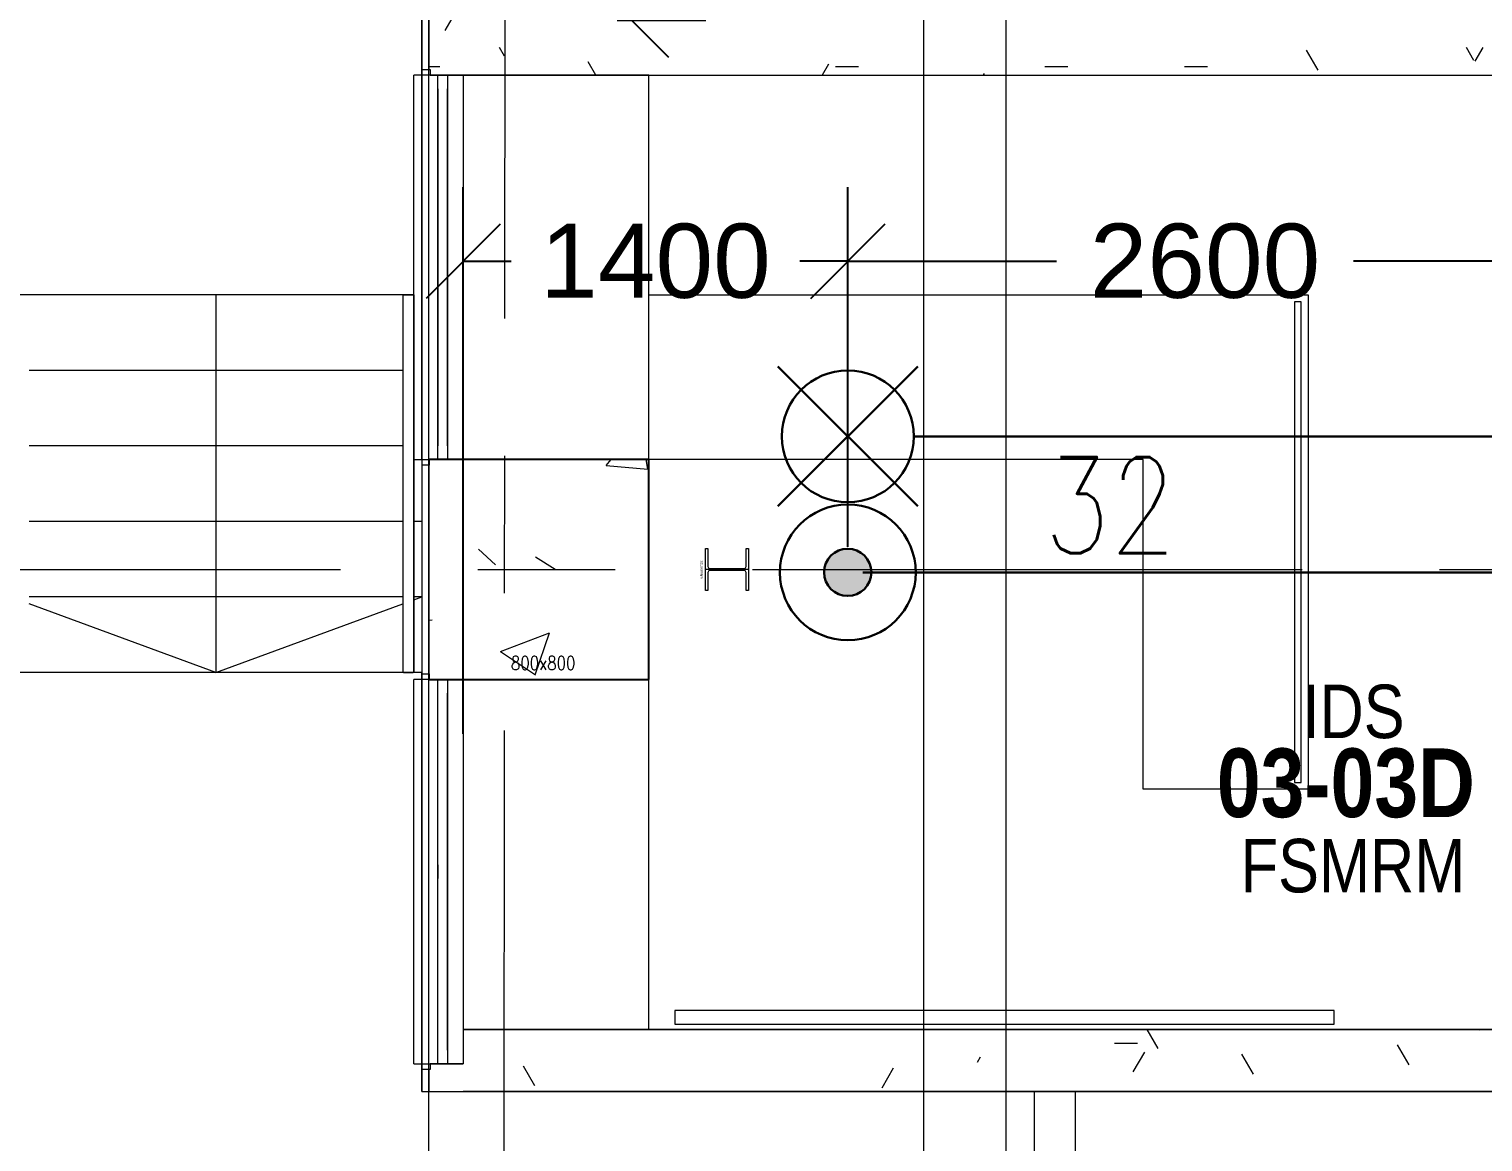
# Model space of a CAD drawing. Header units: millimetres. Extents: x -47219 to 440296, y -79832 to 7189.
# Drawn here: x -9273 to -3982, y -41309 to -37257 of the extents above; entities that cross this region are included whole.
import ezdxf

# ---------------------------------------------------------------- set-up
doc = ezdxf.new("R2010")
doc.units = ezdxf.units.MM
doc.linetypes.add('BLK_2 - 3RD STOREY  LOWER ROOF PLAN-archi clean_25 SEPT 2024$0$IDA - Grid Line', pattern=[3500, 2000, -500, 500, -500])
doc.layers.get('Defpoints').update_dxf_attribs({"color": 8, "lineweight": 9})
for name, color, linetype, lineweight in [('BLK_2 - 3RD STOREY  LOWER ROOF PLAN-archi clean_25 SEPT 2024$0$1599_DB_A_BLK2_HQ_R21-3RD STOREY 230517$0$A-_GENM----_M', 8, 'Continuous', 9), ('BLK_2 - 3RD STOREY  LOWER ROOF PLAN-archi clean_25 SEPT 2024$0$1599_DB_A_BLK2_HQ_R21-3RD STOREY 230517$0$A-_WALL----_H-1', 8, 'Continuous', 9), ('BLK_2 - 3RD STOREY  LOWER ROOF PLAN-archi clean_25 SEPT 2024$0$1599_DB_A_BLK2_HQ_R21-3RD STOREY 230517$0$A-_WIND----_E', 8, 'Continuous', 9), ('BLK_2 - 3RD STOREY  LOWER ROOF PLAN-archi clean_25 SEPT 2024$0$1599_DB_A_BLK2_HQ_R21-3RD STOREY 230517$0$S-_COLN----_E', 8, 'Continuous', 9), ('BLK_2 - 3RD STOREY  LOWER ROOF PLAN-archi clean_25 SEPT 2024$0$A-_FLOR----_E', 8, 'Continuous', 9), ('BLK_2 - 3RD STOREY  LOWER ROOF PLAN-archi clean_25 SEPT 2024$0$A-_GENM----_M', 8, 'Continuous', 9), ('BLK_2 - 3RD STOREY  LOWER ROOF PLAN-archi clean_25 SEPT 2024$0$A-_HANR----_E6', 8, 'Continuous', 9), ('BLK_2 - 3RD STOREY  LOWER ROOF PLAN-archi clean_25 SEPT 2024$0$A-_WALL----_E', 8, 'Continuous', 9), ('BLK_2 - 3RD STOREY  LOWER ROOF PLAN-archi clean_25 SEPT 2024$0$A-_WALL----_E-1', 8, 'Continuous', 18), ('BLK_2 - 3RD STOREY  LOWER ROOF PLAN-archi clean_25 SEPT 2024$0$A-_WALL----_H-1', 8, 'Continuous', 9), ('BLK_2 - 3RD STOREY  LOWER ROOF PLAN-archi clean_25 SEPT 2024$0$A-_WIND----_E', 8, 'Continuous', 9), ('BLK_2 - 3RD STOREY  LOWER ROOF PLAN-archi clean_25 SEPT 2024$0$FURNITURE', 8, 'Continuous', 9), ('BLK_2 - 3RD STOREY  LOWER ROOF PLAN-archi clean_25 SEPT 2024$0$S-_ANOTGRID_E-1', 8, 'BLK_2 - 3RD STOREY  LOWER ROOF PLAN-archi clean_25 SEPT 2024$0$IDA - Grid Line', 9), ('BLK_2 - 3RD STOREY  LOWER ROOF PLAN-archi clean_25 SEPT 2024$0$S-_COLN----_E', 8, 'Continuous', 9), ('BLK_2 - 3RD STOREY  LOWER ROOF PLAN-archi clean_25 SEPT 2024$0$S-_COLN----_E-1', 8, 'Continuous', 9), ('BLK_2 - 3RD STOREY  LOWER ROOF PLAN-archi clean_25 SEPT 2024$0$S-_COLN----_E-2', 8, 'Continuous', 25), ('BLK_2 - 3RD STOREY  LOWER ROOF PLAN-archi clean_25 SEPT 2024$0$S-_STRC----_A', 8, 'Continuous', 9), ('BLK_2 - 3RD STOREY  LOWER ROOF PLAN-archi clean_25 SEPT 2024$0$S-_STRC----_E', 8, 'Continuous', 9), ('M-_SPRKPIEX_E-', 1, 'Continuous', 30), ('NW_BEAM AND COLUMN', 134, 'Continuous', 5), ('S-_LINE----_N-', 140, 'Continuous', 18), ('S-TEXT', 140, 'Continuous', 18)]:
    doc.layers.add(name, color=color, linetype=linetype, lineweight=lineweight)
for name, color, linetype in [('DIM', 8, 'Continuous'), ('M-_FIRESPRK_T-', 7, 'Continuous'), ('ROOMNAME', 7, 'Continuous')]:
    doc.layers.add(name, color=color, linetype=linetype)
doc.styles.add('BLK_2 - 3RD STOREY  LOWER ROOF PLAN_12 JUNE 2024$0$Arial Narrow_2', font='ARIALN.TTF', dxfattribs={"height": 375})
doc.styles.add('BLK_2 - 3RD STOREY  LOWER ROOF PLAN_12 JUNE 2024$0$Arial Narrow_B_1', font='ARIALNB.TTF', dxfattribs={"height": 500})
doc.styles.add('RomanS_3', font='romans__.ttf', dxfattribs={"width": 0.8, "height": 50})
doc.styles.add('Simplex', font='SIMPLEX.shx', dxfattribs={"width": 0.8, "height": 2.5})
doc.styles.get("Standard").update_dxf_attribs({"font": 'arial.ttf'})
doc.styles.add('Swis721 BlkCn BT', font='swissck.ttf', dxfattribs={"width": 0.65, "height": 8})
doc.dimstyles.new('DIM 150', dxfattribs={"dimscale": 1500, "dimtxt": 0.18, "dimasz": 0.18, "dimexe": 0.18, "dimexo": 0.0625, "dimgap": 0.09, "dimtad": 0, "dimtih": 1, "dimtoh": 1, "dimdec": 0, "dimzin": 0, "dimdsep": 46, "dimtxsty": 'Standard', "dimblk": 'OBLIQUE', "dimcen": 0.09, "dimadec": 0, "dimazin": 0, "dimtfac": 1, "dimtdec": 0, "dimtofl": 0, "dimtmove": 0, "dimatfit": 3, "dimfxl": 1, "dimtolj": 1, "dimtzin": 0, "dimarcsym": 0})
pattern_1 = [(0, (-131307.08, -42727.71), (1016, 254), [83.82, -678.18, 83.82, -678.18, -4064]), (0, (-131307.08, -42727.71), (1016, 254), [-1524, 83.82, -1440.18, 83.82, -678.18, -1778]), (0, (-131307.08, -42727.71), (1016, 254), [-3810, 83.82, -424.18, 83.82, -1186.18]), (120, (-130926.08, -42600.71), (-727.9705, 752.8818), [83.82, -678.18, 83.82, -678.18, -4064]), (120, (-130926.08, -42600.71), (-727.9705, 752.8818), [-1524, 83.82, -1440.18, 83.82, -678.18, -1778]), (120, (-130926.08, -42600.71), (-727.9705, 752.8818), [-3810, 83.82, -424.18, 83.82, -1186.18]), (240, (-130799.08, -42092.71), (-288.0295, -1006.8818), [83.82, -678.18, 83.82, -678.18, -4064]), (240, (-130799.08, -42092.71), (-288.0295, -1006.8818), [-1524, 83.82, -1440.18, 83.82, -678.18, -1778]), (240, (-130799.08, -42092.71), (-288.0295, -1006.8818), [-3810, 83.82, -424.18, 83.82, -1186.18])]
pattern_2 = [(0, (-131307.08, -42727.71), (1016, 254), [83.82, -678.18, 83.82, -678.18, -4064]), (0, (-131307.08, -42727.71), (1016, 254), [-1524, 83.82, -1440.18, 83.82, -678.18, -1778]), (0, (-131307.08, -42727.71), (1016, 254), [-3810, 83.82, -424.18, 83.82, -1186.18]), (120, (-130926.08, -42600.71), (-727.9705, 752.8818), [83.82, -678.18, 83.82, -678.18, -4064]), (120, (-130926.08, -42600.71), (-727.9705, 752.8818), [-1524, 83.82, -1440.18, 83.82, -678.18, -1778]), (120, (-130926.08, -42600.71), (-727.9705, 752.8818), [-3810, 83.82, -424.18, 83.82, -1186.18]), (240, (-130799.08, -42092.71), (-288.0295, -1006.8818), [83.82, -678.18, 83.82, -678.18, -4064]), (240, (-130799.08, -42092.71), (-288.0295, -1006.8818), [-1524, 83.82, -1440.18, 83.82, -678.18, -1778]), (240, (-130799.08, -42092.71), (-288.0295, -1006.8818), [-3810, 83.82, -424.18, 83.82, -1186.18])]

# ---------------------------------------------------------------- blocks, each defined once
blk = doc.blocks.new('3rd Structure')
at = {"layer": 'NW_BEAM AND COLUMN', "color": 8}
for p, q in [((-36250, -79450), (-36250, 250)), ((-36250, -79450), (-36250, 250)), ((-34450, 250), (-34450, -79450)), ((-34150, 250), (-34150, -79450)), ((-36250, -42800), (-35450, -42800)), ((-36250, -43600), (-36250, -42800)), ((-35450, -42800), (-35450, -43600)), ((-35243.8, -43276.4), (-35243.8, -43123.6)), ((-35243.8, -43123.6), (-35234.4, -43123.6)), ((-35234.4, -43123.6), (-35234.4, -43189.1)), ((-35095.6, -43189.1), (-35095.6, -43123.6)), ((-35095.6, -43123.6), (-35086.2, -43123.6)), ((-35086.2, -43123.6), (-35086.2, -43276.4)), ((-35086.2, -43200), (-35243.8, -43200)), ((-35234.4, -43210.9), (-35234.4, -43276.4)), ((-35226.8, -43196.8), (-35103.2, -43196.8)), ((-35103.2, -43203.2), (-35226.8, -43203.2)), ((-35165, -43196.8), (-35165, -43203.2)), ((-35095.6, -43276.4), (-35095.6, -43210.9)), ((-35234.4, -43276.4), (-35243.8, -43276.4)), ((-35086.2, -43276.4), (-35095.6, -43276.4)), ((-35450, -43600), (-36250, -43600))]:
    blk.add_line(p, q, dxfattribs=at)
for centre, start, end in [((-35226.8, -43189.1), 180, 270), ((-35226.8, -43210.9), 90, 180), ((-35103.2, -43189.1), 270, 0), ((-35103.2, -43210.9), 0, 90)]:
    blk.add_arc(centre, 7.6, start, end, dxfattribs=at)
at = {"layer": 'S-TEXT', "color": 8, "insert": (-35252.9, -43200), "char_height": 8, "width": 66.67, "attachment_point": 2, "rotation": 270, "line_spacing_factor": 0.961347, "style": 'Swis721 BlkCn BT'}
blk.add_mtext('152x152x30.0 kg/m', dxfattribs=at)
at = {"layer": 'S-TEXT', "color": 8, "insert": (-35951.4, -43515.6), "char_height": 50, "width": 313.287, "attachment_point": 1, "line_spacing_factor": 0.983083, "style": 'RomanS_3'}
blk.add_mtext('800x800', dxfattribs=at)
blk = doc.blocks.new('_Oblique')
at = {"color": 0, "linetype": 'ByBlock', "lineweight": -2}
blk.add_line((-0.5, -0.5), (0.5, 0.5), dxfattribs=at)
blk = doc.blocks.new('*D113')
at = {"layer": 'Defpoints', "color": 0, "transparency": 16777216}
for p in [(-7226.5, -34024.7), (-7080.2, -34024.7), (-7226.5, -37224.7)]:
    blk.add_point(p, dxfattribs=at)
at = {"layer": 'DIM', "color": 0, "lineweight": -2, "transparency": 16777216}
for p, q in [((-7132.8, -34024.7), (-6810.2, -34024.7)), ((-7080.2, -34024.7), (-7080.2, -35351.7)), ((-7080.2, -37224.7), (-7080.2, -35897.6)), ((-7132.8, -37224.7), (-6810.2, -37224.7))]:
    blk.add_line(p, q, dxfattribs=at)
at = {"layer": 'DIM', "color": 0, "lineweight": -2, "transparency": 16777216, "xscale": 270, "yscale": 270, "zscale": 270}
for p, rotation in [((-7080.2, -34024.7), 90), ((-7080.2, -37224.7), 270)]:
    blk.add_blockref('_Oblique', p, dxfattribs=dict(at, rotation=rotation))
at = {"layer": 'DIM', "color": 0, "transparency": 16777216, "insert": (-7080.2, -35624.7), "char_height": 270, "attachment_point": 5}
blk.add_mtext('\\A1;3200', dxfattribs=at)
blk = doc.blocks.new('*D115')
at = {"layer": 'Defpoints', "color": 0, "transparency": 16777216}
for p in [(-6293.1, -38102.5), (-6293.1, -39235.5), (-7692.9, -39917.4)]:
    blk.add_point(p, dxfattribs=at)
at = {"layer": 'DIM', "color": 0, "lineweight": -2, "transparency": 16777216}
for p, q in [((-7692.9, -39823.6), (-7692.9, -37832.5)), ((-6293.1, -39141.8), (-6293.1, -37832.5)), ((-7692.9, -38102.5), (-7518, -38102.5)), ((-6293.1, -38102.5), (-6468, -38102.5))]:
    blk.add_line(p, q, dxfattribs=at)
at = {"layer": 'DIM', "color": 0, "lineweight": -2, "transparency": 16777216, "xscale": 270, "yscale": 270, "zscale": 270, "rotation": 180}
blk.add_blockref('_Oblique', (-7692.9, -38102.5), dxfattribs=at)
at = {"layer": 'DIM', "color": 0, "lineweight": -2, "transparency": 16777216, "xscale": 270, "yscale": 270, "zscale": 270}
blk.add_blockref('_Oblique', (-6293.1, -38102.5), dxfattribs=at)
at = {"layer": 'DIM', "color": 0, "transparency": 16777216, "insert": (-6993, -38102.5), "char_height": 270, "attachment_point": 5}
blk.add_mtext('\\A1;1400', dxfattribs=at)
blk = doc.blocks.new('*D116')
at = {"layer": 'Defpoints', "color": 0, "transparency": 16777216}
for p in [(-3693.3, -38102.5), (-6293.1, -39235.5), (-3693.3, -39224.7)]:
    blk.add_point(p, dxfattribs=at)
at = {"layer": 'DIM', "color": 0, "lineweight": -2, "transparency": 16777216}
for p, q in [((-6293.1, -39141.8), (-6293.1, -37832.5)), ((-3693.3, -39130.9), (-3693.3, -37832.5)), ((-6293.1, -38102.5), (-5533.2, -38102.5)), ((-3693.3, -38102.5), (-4453.2, -38102.5))]:
    blk.add_line(p, q, dxfattribs=at)
at = {"layer": 'DIM', "color": 0, "lineweight": -2, "transparency": 16777216, "xscale": 270, "yscale": 270, "zscale": 270, "rotation": 180}
blk.add_blockref('_Oblique', (-6293.1, -38102.5), dxfattribs=at)
at = {"layer": 'DIM', "color": 0, "lineweight": -2, "transparency": 16777216, "xscale": 270, "yscale": 270, "zscale": 270}
blk.add_blockref('_Oblique', (-3693.3, -38102.5), dxfattribs=at)
at = {"layer": 'DIM', "color": 0, "transparency": 16777216, "insert": (-4993.2, -38102.5), "char_height": 270, "attachment_point": 5}
blk.add_mtext('\\A1;2600', dxfattribs=at)
blk = doc.blocks.new('Under B spk')
for p, q in [((318.2, -318.2), (-318.2, 318.2)), ((318.2, 318.2), (-318.2, -318.2))]:
    blk.add_line(p, q)
blk.add_circle((0, 0), 300)
blk = doc.blocks.new('ROYAL')
at = {"ltscale": 0.1}
h = blk.add_hatch(color=1, dxfattribs=at)
h.dxf.hatch_style = 1
h.paths.add_polyline_path([(17, 0.1, 1), (-17.1, 0.1, 1)])
at = {"layer": 'M-_SPRKPIEX_E-', "ltscale": 0.1}
for centre, radius in [((0, 0), 48.8), ((-0.1, 0.1), 17)]:
    blk.add_circle(centre, radius, dxfattribs=at)
blk = doc.blocks.new('BLK_2 - 3RD STOREY  LOWER ROOF PLAN-archi clean_25 SEPT 2024$0$IDA - Casement w Top Hung - 2 Panels - 1400L X 1500H - B2-AW02-3436902-BLK 2 3RD STOREY PLAN')
at = {"layer": 'BLK_2 - 3RD STOREY  LOWER ROOF PLAN-archi clean_25 SEPT 2024$0$A-_WIND----_E'}
for p, q in [((-700, 17.5), (700, 17.5)), ((-700, 17.5), (-700, -17.5)), ((-615, 17.5), (-650, 17.5)), ((-650, 17.5), (-25, 17.5)), ((-650, 17.5), (650, 17.5)), ((650, 17.5), (-650, 17.5)), ((-35, 17.5), (-615, 17.5)), ((-615, 17.5), (-60, 17.5)), ((0, 17.5), (-35, 17.5)), ((-24.9, 17.5), (25, 17.5)), ((35, 17.5), (0, 17.5)), ((25, 17.5), (650, 17.5)), ((615, 17.5), (35, 17.5)), ((60, 17.5), (615, 17.5)), ((650, 17.5), (615, 17.5)), ((700, 17.5), (700, -17.5)), ((700, -17.5), (-700, -17.5)), ((-650, -17.5), (-615, -17.5)), ((-25, -17.5), (-650, -17.5)), ((650, -17.5), (-650, -17.5)), ((650, -17.5), (-650, -17.5)), ((-615, -17.5), (-35, -17.5)), ((-60, -17.5), (-615, -17.5)), ((-35, -17.5), (0, -17.5)), ((-24.9, -17.5), (25, -17.5)), ((0, -17.5), (35, -17.5)), ((650, -17.5), (25, -17.5)), ((35, -17.5), (615, -17.5)), ((615, -17.5), (60, -17.5)), ((615, -17.5), (650, -17.5))]:
    blk.add_line(p, q, dxfattribs=at)
blk = doc.blocks.new('BLK_2 - 3RD STOREY  LOWER ROOF PLAN-archi clean_25 SEPT 2024$0$IDA - Casement w Top Hung - 2 Panels - 1400L X 1500H - B2-AW02-3436901-BLK 2 3RD STOREY PLAN')
at = {"layer": 'BLK_2 - 3RD STOREY  LOWER ROOF PLAN-archi clean_25 SEPT 2024$0$A-_WIND----_E'}
for p, q in [((-700, 17.5), (700, 17.5)), ((-700, 17.5), (-700, -17.5)), ((-650, 17.5), (-615, 17.5)), ((-650, 17.5), (-25, 17.5)), ((-650, 17.5), (650, 17.5)), ((-650, 17.5), (650, 17.5)), ((-615, 17.5), (-35, 17.5)), ((-615, 17.5), (-60, 17.5)), ((-35, 17.5), (0, 17.5)), ((25, 17.5), (-24.9, 17.5)), ((0, 17.5), (35, 17.5)), ((25, 17.5), (650, 17.5)), ((35, 17.5), (615, 17.5)), ((60, 17.5), (615, 17.5)), ((615, 17.5), (650, 17.5)), ((700, 17.5), (700, -17.5)), ((700, -17.5), (-700, -17.5)), ((-615, -17.5), (-650, -17.5)), ((-25, -17.5), (-650, -17.5)), ((650, -17.5), (-650, -17.5)), ((-650, -17.5), (650, -17.5)), ((-35, -17.5), (-615, -17.5)), ((-60, -17.5), (-615, -17.5)), ((0, -17.5), (-35, -17.5)), ((25, -17.5), (-24.9, -17.5)), ((35, -17.5), (0, -17.5)), ((650, -17.5), (25, -17.5)), ((615, -17.5), (35, -17.5)), ((615, -17.5), (60, -17.5)), ((650, -17.5), (615, -17.5))]:
    blk.add_line(p, q, dxfattribs=at)
blk = doc.blocks.new('BLK_2 - 3RD STOREY  LOWER ROOF PLAN-archi clean_25 SEPT 2024$0$Wall Motif - Type 1-2673879-BLK 2 3RD STOREY PLAN')
at = {"layer": 'BLK_2 - 3RD STOREY  LOWER ROOF PLAN-archi clean_25 SEPT 2024$0$A-_GENM----_M'}
for p, q in [((-575, 105), (825, 105)), ((-575, 105), (-575, 75)), ((825, 75), (-575, 75)), ((-525, 105), (81.1, 105)), ((81.1, 75), (-525, 75)), ((-481.1, 105), (125, 105)), ((-481.1, 105), (731.1, 105)), ((125, 75), (-481.1, 75)), ((731.1, 75), (-481.1, 75)), ((125, 105), (731.1, 105)), ((731.1, 75), (125, 75)), ((168.9, 105), (775, 105)), ((775, 75), (168.9, 75)), ((825, 75), (825, 105))]:
    blk.add_line(p, q, dxfattribs=at)
blk = doc.blocks.new('BLK_2 - 3RD STOREY  LOWER ROOF PLAN-archi clean_25 SEPT 2024$0$Top Rail Type - Top Rail_Internal_-6431136-BLK 2 3RD STOREY PLAN')
at = {"layer": 'BLK_2 - 3RD STOREY  LOWER ROOF PLAN-archi clean_25 SEPT 2024$0$A-_HANR----_E6'}
for p, q in [((93526.6, 29098.5), (93526.6, 27723.5)), ((93566.6, 27723.5), (93566.6, 29098.5))]:
    blk.add_line(p, q, dxfattribs=at)
at = {"layer": 'BLK_2 - 3RD STOREY  LOWER ROOF PLAN-archi clean_25 SEPT 2024$0$A-_HANR----_E6', "flags": 128}
for points in [[(93529.3, 29098.5), (93532.5, 29098.5), (93536.6, 29098.5), (93541.4, 29098.5), (93546.6, 29098.5), (93551.8, 29098.5), (93556.6, 29098.5), (93560.8, 29098.5), (93563.9, 29098.5)], [(93563.9, 29098.5), (93560.8, 29098.5), (93556.6, 29098.5), (93551.8, 29098.5), (93546.6, 29098.5), (93541.4, 29098.5), (93536.6, 29098.5), (93532.5, 29098.5), (93529.3, 29098.5)], [(93529.3, 27723.5), (93532.5, 27723.5), (93536.6, 27723.5), (93541.4, 27723.5), (93546.6, 27723.5), (93551.8, 27723.5), (93556.6, 27723.5), (93560.8, 27723.5), (93563.9, 27723.5)], [(93563.9, 27723.5), (93560.8, 27723.5), (93556.6, 27723.5), (93551.8, 27723.5), (93546.6, 27723.5), (93541.4, 27723.5), (93536.6, 27723.5), (93532.5, 27723.5), (93529.3, 27723.5)]]:
    blk.add_lwpolyline(points, dxfattribs=at)
blk = doc.blocks.new('BLK_2 - 3RD STOREY  LOWER ROOF PLAN-archi clean_25 SEPT 2024$0$Top Rail Type - Top Rail_Internal_-V47-BLK 2 3RD STOREY PLAN')
at = {"layer": 'BLK_2 - 3RD STOREY  LOWER ROOF PLAN-archi clean_25 SEPT 2024$0$A-_HANR----_E6'}
for p, q in [((93566.6, 29098.5), (93526.6, 29098.5)), ((93526.6, 29098.5), (93526.6, 27723.5)), ((93566.6, 29098.5), (93566.6, 27723.5)), ((93566.6, 27723.5), (93526.6, 27723.5))]:
    blk.add_line(p, q, dxfattribs=at)
blk = doc.blocks.new('BLK_2 - 3RD STOREY  LOWER ROOF PLAN-archi clean_25 SEPT 2024$0$1599_DB_A_BLK2_HQ_R21-3RD STOREY 230517$0$Wall Motif - Type 1-2673879-LINKVIEW_BLK2_3RD STOREY')
at = {"layer": 'BLK_2 - 3RD STOREY  LOWER ROOF PLAN-archi clean_25 SEPT 2024$0$1599_DB_A_BLK2_HQ_R21-3RD STOREY 230517$0$A-_GENM----_M'}
for p, q in [((-575, 105), (825, 105)), ((-575, 105), (-575, 75)), ((825, 75), (-575, 75)), ((825, 75), (825, 105))]:
    blk.add_line(p, q, dxfattribs=at)
blk = doc.blocks.new('BLK_2 - 3RD STOREY  LOWER ROOF PLAN-archi clean_25 SEPT 2024$0$1599_DB_A_BLK2_HQ_R21-3RD STOREY 230517$0$IDA - Casement w Top Hung - 2 Panels - 1400L X 1500H - B2-AW02-3436901-LINKVIEW_BLK2_3RD STOREY')
at = {"layer": 'BLK_2 - 3RD STOREY  LOWER ROOF PLAN-archi clean_25 SEPT 2024$0$1599_DB_A_BLK2_HQ_R21-3RD STOREY 230517$0$A-_WIND----_E'}
for p, q in [((-700, 17.5), (700, 17.5)), ((-700, 17.5), (-700, -17.5)), ((700, 17.5), (700, -17.5)), ((700, -17.5), (-700, -17.5))]:
    blk.add_line(p, q, dxfattribs=at)
blk = doc.blocks.new('BLK_2 - 3RD STOREY  LOWER ROOF PLAN-archi clean_25 SEPT 2024$0$1599_DB_A_BLK2_HQ_R21-3RD STOREY 230517$0$IDA - Casement w Top Hung - 2 Panels - 1400L X 1500H - B2-AW02-3436902-LINKVIEW_BLK2_3RD STOREY')
at = {"layer": 'BLK_2 - 3RD STOREY  LOWER ROOF PLAN-archi clean_25 SEPT 2024$0$1599_DB_A_BLK2_HQ_R21-3RD STOREY 230517$0$A-_WIND----_E'}
for p, q in [((-700, 17.5), (700, 17.5)), ((-700, 17.5), (-700, -17.5)), ((700, 17.5), (700, -17.5)), ((700, -17.5), (-700, -17.5))]:
    blk.add_line(p, q, dxfattribs=at)
blk = doc.blocks.new('BLK_2 - 3RD STOREY  LOWER ROOF PLAN-archi clean_25 SEPT 2024$0$sdfsdf')
at = {"layer": 'BLK_2 - 3RD STOREY  LOWER ROOF PLAN-archi clean_25 SEPT 2024$0$1599_DB_A_BLK2_HQ_R21-3RD STOREY 230517$0$S-_COLN----_E'}
h = blk.add_hatch(dxfattribs=at)
h.set_pattern_fill('FP_2', color=256, style=0, pattern_type=2)
h.set_pattern_definition(pattern_2)
h.paths.add_polyline_path([(-137768.1, -80152.4), (-136786.4, -80152.4), (-136786.4, -80052.4), (-139011.4, -80052.4), (-139011.4, -80152.4), (-138670.2, -80152.4)], flags=0)
h = blk.add_hatch(dxfattribs=at)
h.set_pattern_fill('FP_2', color=256, style=0, pattern_type=2)
h.set_pattern_definition(pattern_2)
h.paths.add_polyline_path([(-133586.4, -80152.4), (-133586.4, -80052.4), (-136786.4, -80052.4), (-136786.4, -80152.4), (-135964.1, -80152.4)], flags=0)
h = blk.add_hatch(dxfattribs=at)
h.set_pattern_fill('FP_1', color=256, style=0, pattern_type=2)
h.set_pattern_definition([(50, (-131307.1, -42727.7), (1821.84, -159.39), [190.5, -2095.5]), (355, (-131307, -42727.7), (-352.43, 1910.57), [152.4, -1676.4]), (100.451, (-131155.3, -42741), (1469.43, 1751.166), [161.9, -1780.9]), (46.184, (-131307, -42219.7), (2710.79, -420.43), [285.75, -3143.25]), (96.636, (-131081.2, -42254.7), (2374.03, 2474.28), [242.85, -2671.35]), (351.184, (-131307, -42219.7), (2374.05, 2474.25), [228.6, -2514.6]), (21, (-131053.1, -42346.7), (1516.143, -1022.65), [190.5, -2095.5]), (326, (-131053, -42346.7), (618.02, 1841.88), [152.4, -1676.4]), (71.451, (-130926.7, -42432), (2134.17, 819.21), [161.9, -1780.9]), (37.5, (-131307.1, -42727.7), (30.886, 845.55), [83.82, -1572.26, 83.82, -1617.98, -1682.75]), (37.5, (-131307.1, -42727.7), (30.886, 845.55), [-3357.88, 83.82, -1598.93]), (7.5, (-131307.1, -42727.7), (668.197, 1001.806), [83.82, -886.46, 83.82, -1534.16, -641.35]), (7.5, (-131307.1, -42727.7), (668.197, 1001.806), [-2588.26, 83.82, -557.53]), (327.5, (-131873.5, -42727.7), (1355.909, -57.29), [83.82, -551.18, 83.82, -1897.38, -2628.9]), (327.5, (-131873.5, -42727.7), (1355.909, -57.29), [-2616.2, 83.82, -2545.08]), (317.5, (-132127.5, -42727.7), (1481.293, 254.266), [83.82, -741.68, 83.82, -1231.9, -1866.9]), (317.5, (-132127.5, -42727.7), (1481.293, 254.266), [-2141.22, 83.82, -1783.08])])
h.paths.add_polyline_path([(-139069.1, -82352.4), (-138336.4, -82352.4), (-138336.4, -81552.4), (-139136.4, -81552.4), (-139136.4, -82352.4), (-139104.1, -82352.4)], flags=0)
h = blk.add_hatch(dxfattribs=at)
h.set_pattern_fill('FP_2', color=256, style=0, pattern_type=2)
h.set_pattern_definition(pattern_2)
h.paths.add_polyline_path([(-136786.4, -83852.4), (-132586.4, -83852.4), (-132586.4, -83627.4), (-136786.4, -83627.4), (-136786.4, -83789.9)])
h = blk.add_hatch(dxfattribs=at)
h.set_pattern_fill('FP_2', color=256, style=0, pattern_type=2)
h.set_pattern_definition(pattern_2)
h.paths.add_polyline_path([(-136786.4, -83852.4), (-136786.4, -83727.4), (-139011.4, -83727.4), (-139011.4, -83852.4), (-137768.1, -83852.4)], flags=0)
at = {"layer": 'BLK_2 - 3RD STOREY  LOWER ROOF PLAN-archi clean_25 SEPT 2024$0$A-_WALL----_H-1'}
h = blk.add_hatch(dxfattribs=at)
h.set_pattern_fill('FP_2', color=256, style=0, pattern_type=2)
h.set_pattern_definition([(0, (2e-10, -3e-11), (1016, 254), [83.82, -678.18, 83.82, -678.18, -4064]), (0, (2e-10, -3e-11), (1016, 254), [-1524, 83.82, -1440.18, 83.82, -678.18, -1778]), (0, (2e-10, -3e-11), (1016, 254), [-3810, 83.82, -424.18, 83.82, -1186.18]), (120, (381, 127), (-727.97045, 752.8818), [83.82, -678.18, 83.82, -678.18, -4064]), (120, (381, 127), (-727.97045, 752.8818), [-1524, 83.82, -1440.18, 83.82, -678.18, -1778]), (120, (381, 127), (-727.97045, 752.8818), [-3810, 83.82, -424.18, 83.82, -1186.18]), (240, (508, 635), (-288.02955, -1006.8818), [83.82, -678.18, 83.82, -678.18, -4064]), (240, (508, 635), (-288.02955, -1006.8818), [-1524, 83.82, -1440.18, 83.82, -678.18, -1778]), (240, (508, 635), (-288.02955, -1006.8818), [-3810, 83.82, -424.18, 83.82, -1186.18])])
h.paths.add_polyline_path([(-139136.4, -83852.4), (-139011.4, -83852.4), (-139011.4, -83752.4), (-139131.4, -83752.4), (-139131.4, -83772.4), (-139136.4, -83772.4)])
h.paths.add_polyline_path([(-139069.1, -80152.4), (-139011.4, -80152.4), (-139011.4, -79885.7), (-139131.4, -79885.7), (-139131.4, -79905.7), (-139136.4, -79905.7), (-139136.4, -80132.4), (-139131.4, -80132.4), (-139131.4, -80152.4), (-139104.1, -80152.4)])
h.paths.add_polyline_path([(-139131.4, -78485.7), (-139011.4, -78485.7), (-139011.4, -78219), (-139131.4, -78219), (-139131.4, -78239), (-139136.4, -78239), (-139136.4, -78465.7), (-139131.4, -78465.7)])
h.paths.add_polyline_path([(-139131.4, -76819), (-139011.4, -76819), (-139011.4, -76552.4), (-139131.4, -76552.4), (-139131.4, -76572.4), (-139136.4, -76572.4), (-139136.4, -76799), (-139131.4, -76799)])
h.paths.add_polyline_path([(-139069.1, -72952.4), (-139011.4, -72952.4), (-139011.4, -72777.4), (-139136.4, -72777.4), (-139136.4, -72932.4), (-139131.4, -72932.4), (-139131.4, -72952.4), (-139104.1, -72952.4)])
at = {"layer": 'BLK_2 - 3RD STOREY  LOWER ROOF PLAN-archi clean_25 SEPT 2024$0$S-_COLN----_E-1'}
h = blk.add_hatch(dxfattribs=at)
h.set_pattern_fill('FP_1', color=256, style=0, pattern_type=2)
h.set_pattern_definition([(50, (2e-10, -3e-11), (1821.841, -159.39), [190.5, -2095.5]), (355, (2e-10, -3e-11), (-352.428, 1910.567), [152.4, -1676.4]), (100.451, (151.8, -13.3), (1469.426, 1751.166), [161.9, -1780.9]), (46.184, (2e-10, 508), (2710.79, -420.428), [285.75, -3143.25]), (96.636, (226, 473), (2374.026, 2474.276), [242.85, -2671.35]), (351.184, (2e-10, 508), (2374.05, 2474.253), [228.6, -2514.6]), (21, (254, 381), (1516.143, -1022.652), [190.5, -2095.5]), (326, (254, 381), (618.02, 1841.88), [152.4, -1676.4]), (71.451, (380.3, 295.8), (2134.171, 819.212), [161.9, -1780.9]), (37.5, (2e-10, -3e-11), (30.886, 845.5504), [83.82, -1572.26, 83.82, -1617.98, -1682.75]), (37.5, (2e-10, -3e-11), (30.886, 845.5504), [-3357.88, 83.82, -1598.93]), (7.5, (2e-10, -3e-11), (668.1966, 1001.806), [83.82, -886.46, 83.82, -1534.16, -641.35]), (7.5, (2e-10, -3e-11), (668.1966, 1001.806), [-2588.26, 83.82, -557.53]), (327.5, (-566.4, -3e-11), (1355.9093, -57.2896), [83.82, -551.18, 83.82, -1897.38, -2628.9]), (327.5, (-566.4, -3e-11), (1355.9093, -57.2896), [-2616.2, 83.82, -2545.08]), (317.5, (-820.4, -3e-11), (1481.293, 254.266), [83.82, -741.68, 83.82, -1231.9, -1866.9]), (317.5, (-820.4, -3e-11), (1481.293, 254.266), [-2141.22, 83.82, -1783.08])])
h.paths.add_polyline_path([(-138336.4, -82352.4), (-138336.4, -81552.4), (-139136.4, -81552.4), (-139136.4, -82352.4), (-138645.9, -82352.4)])
blk.add_lwpolyline([(-135961.4, -80977.4), (-135986.4, -80977.4), (-135986.4, -82727.4), (-135961.4, -82727.4)], close=True)
at = {"layer": 'BLK_2 - 3RD STOREY  LOWER ROOF PLAN-archi clean_25 SEPT 2024$0$1599_DB_A_BLK2_HQ_R21-3RD STOREY 230517$0$S-_COLN----_E'}
for p, q in [((-139161.4, -79905.7), (-139161.4, -80132.4)), ((-139136.4, -79905.7), (-139136.4, -80132.4)), ((-139161.4, -80132.4), (-139131.4, -80132.4)), ((-139161.4, -80132.4), (-139161.4, -80152.4)), ((-139161.4, -81552.4), (-139161.4, -80152.4)), ((-139131.4, -80152.4), (-139161.4, -80152.4)), ((-139131.4, -80132.4), (-139131.4, -80152.4)), ((-139131.4, -80152.4), (-139104.1, -80152.4)), ((-139069.1, -80152.4), (-139011.4, -80152.4)), ((-139011.4, -80152.4), (-139011.4, -81552.4)), ((-139011.4, -80152.4), (-132686.4, -80152.4)), ((-139161.4, -81552.4), (-139136.4, -81552.4)), ((-139161.4, -81552.4), (-139161.4, -81572.4)), ((-139136.4, -81572.4), (-139161.4, -81572.4)), ((-139161.4, -81572.4), (-139161.4, -82332.4)), ((-139136.4, -81552.4), (-139136.4, -81572.4)), ((-139104.1, -81552.4), (-139136.4, -81552.4)), ((-139136.4, -82332.4), (-139136.4, -81572.4)), ((-139136.4, -81572.4), (-139136.4, -82332.4)), ((-138336.4, -81552.4), (-139069.1, -81552.4)), ((-138336.4, -82352.4), (-138336.4, -81552.4)), ((-139161.4, -82332.4), (-139136.4, -82332.4)), ((-139161.4, -82332.4), (-139161.4, -82352.4)), ((-139161.4, -83772.4), (-139161.4, -82352.4)), ((-139136.4, -82352.4), (-139161.4, -82352.4)), ((-139136.4, -82332.4), (-139136.4, -82352.4)), ((-139136.4, -82352.4), (-139104.1, -82352.4)), ((-139069.1, -82352.4), (-138336.4, -82352.4)), ((-139011.4, -82352.4), (-139011.4, -83727.4)), ((-139161.4, -83752.4), (-139131.4, -83752.4)), ((-139161.4, -83752.4), (-139161.4, -83772.4)), ((-139131.4, -83752.4), (-139131.4, -83772.4)), ((-139104.1, -83752.4), (-139131.4, -83752.4)), ((-139011.4, -83752.4), (-139069.1, -83752.4)), ((-139011.4, -83727.4), (-139011.4, -83752.4)), ((-139161.4, -83772.4), (-139161.4, -83852.4)), ((-139131.4, -83772.4), (-139161.4, -83772.4)), ((-139136.4, -83772.4), (-139136.4, -83852.4)), ((-139161.4, -83852.4), (-139011.4, -83852.4))]:
    blk.add_line(p, q, dxfattribs=at)
for points in [[(-139011.4, -81552.4), (-138336.4, -81552.4), (-138336.4, -80152.4), (-139011.4, -80152.4), (-139011.4, -81552.4), (-138336.4, -81552.4), (-138336.4, -80152.4), (-139011.4, -80152.4), (-139011.4, -81552.4), (-138336.4, -81552.4), (-138336.4, -80152.4), (-139011.4, -80152.4)], [(-138336.4, -81552.4), (-138336.4, -80952.4), (-135936.4, -80952.4), (-135936.4, -82752.4), (-136536.4, -82752.4), (-136536.4, -81552.4), (-138336.4, -81552.4), (-138336.4, -80952.4), (-135936.4, -80952.4), (-135936.4, -82752.4), (-136536.4, -82752.4), (-136536.4, -81552.4), (-138336.4, -81552.4), (-138336.4, -80952.4), (-135936.4, -80952.4), (-135936.4, -82752.4), (-136536.4, -82752.4), (-136536.4, -81552.4)], [(-139011.4, -83627.4), (-138336.4, -83627.4), (-138336.4, -82352.4), (-139011.4, -82352.4), (-139011.4, -83627.4), (-138336.4, -83627.4), (-138336.4, -82352.4), (-139011.4, -82352.4), (-139011.4, -83627.4), (-138336.4, -83627.4), (-138336.4, -82352.4), (-139011.4, -82352.4)]]:
    blk.add_lwpolyline(points, close=True, dxfattribs=at)
for points in [[(-132436.4, -83627.4), (-139011.4, -83627.4), (-132436.4, -83627.4), (-139011.4, -83627.4), (-132436.4, -83627.4), (-139011.4, -83627.4)], [(-139011.4, -83852.4), (-132436.4, -83852.4), (-139011.4, -83852.4), (-132436.4, -83852.4), (-139011.4, -83852.4), (-132436.4, -83852.4)]]:
    blk.add_lwpolyline(points, dxfattribs=at)
at = {"layer": 'BLK_2 - 3RD STOREY  LOWER ROOF PLAN-archi clean_25 SEPT 2024$0$A-_FLOR----_E'}
for p, q in [((-139161.4, -72777.4), (-139161.4, -83852.4)), ((-139161.4, -81256.8), (-139161.4, -75448)), ((-139161.4, -83852.4), (-139161.4, -82627.4))]:
    blk.add_line(p, q, dxfattribs=at)
at = {"layer": 'BLK_2 - 3RD STOREY  LOWER ROOF PLAN-archi clean_25 SEPT 2024$0$A-_WALL----_E'}
for p, q in [((-139136.4, -79905.7), (-139136.4, -80132.4)), ((-139131.4, -80152.4), (-139161.4, -80152.4)), ((-139161.4, -81552.4), (-139161.4, -80152.4)), ((-139011.4, -80152.4), (-139131.4, -80152.4)), ((-139011.4, -80152.4), (-139011.4, -81552.4)), ((-139161.4, -81552.4), (-139011.4, -81552.4)), ((-139136.4, -82332.4), (-139136.4, -81572.4)), ((-139011.4, -82352.4), (-139161.4, -82352.4)), ((-139161.4, -83752.4), (-139161.4, -82352.4)), ((-139011.4, -82352.4), (-139011.4, -83752.4)), ((-139161.4, -83852.4), (-139161.4, -83727.4)), ((-139161.4, -83752.4), (-139131.4, -83752.4)), ((-139131.4, -83752.4), (-139011.4, -83752.4)), ((-139136.4, -83772.4), (-139136.4, -83852.4))]:
    blk.add_line(p, q, dxfattribs=at)
at = {"layer": 'BLK_2 - 3RD STOREY  LOWER ROOF PLAN-archi clean_25 SEPT 2024$0$A-_WALL----_E-1'}
for p, q in [((-139161.4, -79905.7), (-139161.4, -80132.4)), ((-139161.4, -80132.4), (-139131.4, -80132.4)), ((-139131.4, -80132.4), (-139131.4, -80152.4)), ((-139131.4, -80152.4), (-139011.4, -80152.4)), ((-139161.4, -81572.4), (-139161.4, -82332.4)), ((-139136.4, -81572.4), (-139161.4, -81572.4)), ((-139161.4, -82332.4), (-139136.4, -82332.4)), ((-139011.4, -83752.4), (-139131.4, -83752.4)), ((-139131.4, -83752.4), (-139131.4, -83772.4)), ((-139131.4, -83772.4), (-139161.4, -83772.4)), ((-139161.4, -83772.4), (-139161.4, -83852.4)), ((-139161.4, -83852.4), (-139011.4, -83852.4))]:
    blk.add_line(p, q, dxfattribs=at)
at = {"layer": 'BLK_2 - 3RD STOREY  LOWER ROOF PLAN-archi clean_25 SEPT 2024$0$FURNITURE'}
blk.add_lwpolyline([(-135841.4, -83557.4), (-138241.4, -83557.4), (-138241.4, -83607.4), (-135841.4, -83607.4)], close=True, dxfattribs=at)
at = {"layer": 'BLK_2 - 3RD STOREY  LOWER ROOF PLAN-archi clean_25 SEPT 2024$0$S-_COLN----_E'}
blk.add_line((-139136.4, -81572.4), (-139136.4, -82332.4), dxfattribs=at)
at = {"layer": 'BLK_2 - 3RD STOREY  LOWER ROOF PLAN-archi clean_25 SEPT 2024$0$S-_COLN----_E-2'}
for p, q in [((-138336.4, -81552.4), (-139136.4, -81552.4)), ((-139136.4, -81552.4), (-139136.4, -81572.4)), ((-138336.4, -82352.4), (-138336.4, -81552.4)), ((-139136.4, -82332.4), (-139136.4, -82352.4)), ((-139136.4, -82352.4), (-138336.4, -82352.4))]:
    blk.add_line(p, q, dxfattribs=at)
at = {"layer": 'BLK_2 - 3RD STOREY  LOWER ROOF PLAN-archi clean_25 SEPT 2024$0$S-_STRC----_A'}
blk.add_line((-139191.4, -82063.4), (-139161.4, -82052.4), dxfattribs=at)
at = {"layer": 'BLK_2 - 3RD STOREY  LOWER ROOF PLAN-archi clean_25 SEPT 2024$0$S-_STRC----_E'}
for p, q in [((-139161.4, -80952.4), (-139161.4, -81227.4)), ((-139161.4, -81227.4), (-139161.4, -81502.4)), ((-139161.4, -81502.4), (-139161.4, -81777.4)), ((-139161.4, -81777.4), (-139191.4, -81777.4)), ((-139161.4, -81777.4), (-139161.4, -82052.4)), ((-139161.4, -82052.4), (-139191.4, -82052.4)), ((-139161.4, -82052.4), (-139161.4, -82327.4)), ((-139161.4, -82627.4), (-139161.4, -82327.4))]:
    blk.add_line(p, q, dxfattribs=at)
at = {"layer": 'BLK_2 - 3RD STOREY  LOWER ROOF PLAN-archi clean_25 SEPT 2024$0$1599_DB_A_BLK2_HQ_R21-3RD STOREY 230517$0$S-_COLN----_E'}
for name, p, rotation in [('BLK_2 - 3RD STOREY  LOWER ROOF PLAN-archi clean_25 SEPT 2024$0$1599_DB_A_BLK2_HQ_R21-3RD STOREY 230517$0$Wall Motif - Type 1-2673879-LINKVIEW_BLK2_3RD STOREY', (-139086.4, -80977.4), 90), ('BLK_2 - 3RD STOREY  LOWER ROOF PLAN-archi clean_25 SEPT 2024$0$1599_DB_A_BLK2_HQ_R21-3RD STOREY 230517$0$IDA - Casement w Top Hung - 2 Panels - 1400L X 1500H - B2-AW02-3436902-LINKVIEW_BLK2_3RD STOREY', (-139086.6, -80852.4), 270), ('BLK_2 - 3RD STOREY  LOWER ROOF PLAN-archi clean_25 SEPT 2024$0$1599_DB_A_BLK2_HQ_R21-3RD STOREY 230517$0$Wall Motif - Type 1-2673879-LINKVIEW_BLK2_3RD STOREY', (-139086.4, -83177.4), 90), ('BLK_2 - 3RD STOREY  LOWER ROOF PLAN-archi clean_25 SEPT 2024$0$1599_DB_A_BLK2_HQ_R21-3RD STOREY 230517$0$IDA - Casement w Top Hung - 2 Panels - 1400L X 1500H - B2-AW02-3436901-LINKVIEW_BLK2_3RD STOREY', (-139086.6, -83052.4), 90)]:
    blk.add_blockref(name, p, dxfattribs=dict(at, rotation=rotation))
at = {"layer": 'BLK_2 - 3RD STOREY  LOWER ROOF PLAN-archi clean_25 SEPT 2024$0$A-_GENM----_M', "rotation": 90}
for p in [(-139086.4, -80977.4), (-139086.4, -83177.4)]:
    blk.add_blockref('BLK_2 - 3RD STOREY  LOWER ROOF PLAN-archi clean_25 SEPT 2024$0$Wall Motif - Type 1-2673879-BLK 2 3RD STOREY PLAN', p, dxfattribs=at)
at = {"layer": 'BLK_2 - 3RD STOREY  LOWER ROOF PLAN-archi clean_25 SEPT 2024$0$A-_HANR----_E6'}
for name in ['BLK_2 - 3RD STOREY  LOWER ROOF PLAN-archi clean_25 SEPT 2024$0$Top Rail Type - Top Rail_Internal_-6431136-BLK 2 3RD STOREY PLAN', 'BLK_2 - 3RD STOREY  LOWER ROOF PLAN-archi clean_25 SEPT 2024$0$Top Rail Type - Top Rail_Internal_-V47-BLK 2 3RD STOREY PLAN']:
    blk.add_blockref(name, (-232758, -110050.9), dxfattribs=at)
at = {"layer": 'BLK_2 - 3RD STOREY  LOWER ROOF PLAN-archi clean_25 SEPT 2024$0$A-_WIND----_E'}
for name, p, rotation in [('BLK_2 - 3RD STOREY  LOWER ROOF PLAN-archi clean_25 SEPT 2024$0$IDA - Casement w Top Hung - 2 Panels - 1400L X 1500H - B2-AW02-3436902-BLK 2 3RD STOREY PLAN', (-139086.6, -80852.4), 270), ('BLK_2 - 3RD STOREY  LOWER ROOF PLAN-archi clean_25 SEPT 2024$0$IDA - Casement w Top Hung - 2 Panels - 1400L X 1500H - B2-AW02-3436901-BLK 2 3RD STOREY PLAN', (-139086.6, -83052.4), 90)]:
    blk.add_blockref(name, p, dxfattribs=dict(at, rotation=rotation))
blk = doc.blocks.new('BLK_2 - 3RD STOREY  LOWER ROOF PLAN-archi clean_25 SEPT 2024')
at = {"layer": 'BLK_2 - 3RD STOREY  LOWER ROOF PLAN-archi clean_25 SEPT 2024$0$1599_DB_A_BLK2_HQ_R21-3RD STOREY 230517$0$A-_WALL----_H-1'}
h = blk.add_hatch(dxfattribs=at)
h.set_pattern_fill('FP_2', color=256, style=0, pattern_type=2)
h.set_pattern_definition(pattern_1)
h.paths.add_polyline_path([(-139069.1, -80152.4), (-139011.4, -80152.4), (-139011.4, -79885.7), (-139131.4, -79885.7), (-139131.4, -79905.7), (-139136.4, -79905.7), (-139136.4, -80132.4), (-139131.4, -80132.4), (-139131.4, -80152.4), (-139104.1, -80152.4)], flags=0)
h = blk.add_hatch(dxfattribs=at)
h.set_pattern_fill('FP_2', color=256, style=0, pattern_type=2)
h.set_pattern_definition(pattern_1)
h.paths.add_polyline_path([(-139136.4, -83852.4), (-139011.4, -83852.4), (-139011.4, -83752.4), (-139131.4, -83752.4), (-139131.4, -83772.4), (-139136.4, -83772.4)], flags=0)
at = {"layer": 'BLK_2 - 3RD STOREY  LOWER ROOF PLAN-archi clean_25 SEPT 2024$0$A-_WALL----_E'}
for p, q in [((-139191.4, -80952.4), (-140661.4, -80952.4)), ((-139911.4, -80952.4), (-139911.4, -81227.4)), ((-139231.4, -81227.4), (-140591.4, -81227.4)), ((-139911.4, -81227.4), (-139911.4, -81502.4)), ((-139231.4, -81502.4), (-140591.4, -81502.4)), ((-139911.4, -81502.4), (-139911.4, -81777.4)), ((-139231.4, -81777.4), (-140591.4, -81777.4)), ((-139911.4, -81777.4), (-139911.4, -82052.4)), ((-139231.4, -82052.4), (-140591.4, -82052.4)), ((-139911.4, -82052.4), (-139911.4, -82327.4)), ((-139911.4, -82327.4), (-140591.4, -82078)), ((-139911.4, -82327.4), (-139231.4, -82078)), ((-139161.4, -82327.4), (-140661.4, -82327.4)), ((-136934, -83852.4), (-136934, -84088.5)), ((-136784, -83852.4), (-136784, -84088.5))]:
    blk.add_line(p, q, dxfattribs=at)
at = {"layer": 'BLK_2 - 3RD STOREY  LOWER ROOF PLAN-archi clean_25 SEPT 2024$0$S-_ANOTGRID_E-1'}
for p, q in [((-138834.4, -37038.2), (-138886.4, -122559.3)), ((-141458.5, -81952.4), (-96554.5, -81952.4))]:
    blk.add_line(p, q, dxfattribs=at)
at = {"layer": 'BLK_2 - 3RD STOREY  LOWER ROOF PLAN-archi clean_25 SEPT 2024$0$A-_WALL----_E'}
blk.add_blockref('BLK_2 - 3RD STOREY  LOWER ROOF PLAN-archi clean_25 SEPT 2024$0$sdfsdf', (0, 0), dxfattribs=at)

msp = doc.modelspace()

# ---------------------------------------------------------------- linework, layer by layer
at = {"layer": 'M-_SPRKPIEX_E-'}
for p, q in [((-6053.1, -38740), (-804.3, -38740)), ((-6239.1, -39235.5), (-3933, -39235.5))]:
    msp.add_line(p, q, dxfattribs=at)

# ---------------------------------------------------------------- block references
msp.add_blockref('BLK_2 - 3RD STOREY  LOWER ROOF PLAN-archi clean_25 SEPT 2024', (131318.5, 42727.7), dxfattribs=at)
for name, p, xscale, yscale, zscale in [('Under B spk', (-6293.1, -38740), 0.8, 0.8, 0.8), ('ROYAL', (-6293.1, -39235.5), 5.0625, 5.0625, 5.0625)]:
    msp.add_blockref(name, p, dxfattribs=dict(at, xscale=xscale, yscale=yscale, zscale=zscale))
at = {"layer": 'S-_LINE----_N-'}
msp.add_blockref('3rd Structure', (28432.1, 3975.3), dxfattribs=at)

# ---------------------------------------------------------------- texts
at = {"layer": 'M-_FIRESPRK_T-', "style": 'Simplex', "width": 0.8}
msp.add_text('32', height=350, dxfattribs=at).set_placement((-5578.9, -39165.3))
at = {"layer": 'ROOMNAME', "attachment_point": 1}
for s, insert, char_height, width, style in [('IDS', (-4638.5, -39643.9), 194.68, 551.469, 'BLK_2 - 3RD STOREY  LOWER ROOF PLAN_12 JUNE 2024$0$Arial Narrow_2'), ('03-03D', (-4950, -39876.2), 250, 1339.825, 'BLK_2 - 3RD STOREY  LOWER ROOF PLAN_12 JUNE 2024$0$Arial Narrow_B_1'), ('FSMRM', (-4863.3, -40205.5), 194.68, 572.279, 'BLK_2 - 3RD STOREY  LOWER ROOF PLAN_12 JUNE 2024$0$Arial Narrow_2')]:
    msp.add_mtext(s, dxfattribs=dict(at, insert=insert, char_height=char_height, width=width, style=style))

# ---------------------------------------------------------------- dimensions: what is measured, and where the dimension line sits
at = {"layer": 'DIM'}
dim = msp.add_linear_dim(base=(-7080.2, -34024.7), p1=(-7226.5, -37224.7), p2=(-7226.5, -34024.7), angle=90, dimstyle='DIM 150', dxfattribs=at)
dim.commit()
dim.dimension.update_dxf_attribs({"geometry": '*D113', "text_midpoint": (-7080.2, -35624.7)})
dim = msp.add_linear_dim(base=(-6293.1, -38102.5), p1=(-7692.9, -39917.4), p2=(-6293.1, -39235.5), dimstyle='DIM 150', dxfattribs=at)
dim.commit()
dim.dimension.update_dxf_attribs({"geometry": '*D115', "text_midpoint": (-6993, -38102.5)})
dim = msp.add_linear_dim(base=(-3693.3, -38102.5), p1=(-6293.1, -39235.5), p2=(-3693.3, -39224.7), dimstyle='DIM 150', override={"dimtmove": 1}, dxfattribs=at)
dim.commit()
dim.dimension.update_dxf_attribs({"geometry": '*D116', "text_midpoint": (-4993.2, -38102.5)})

doc.saveas('drawing.dxf')
